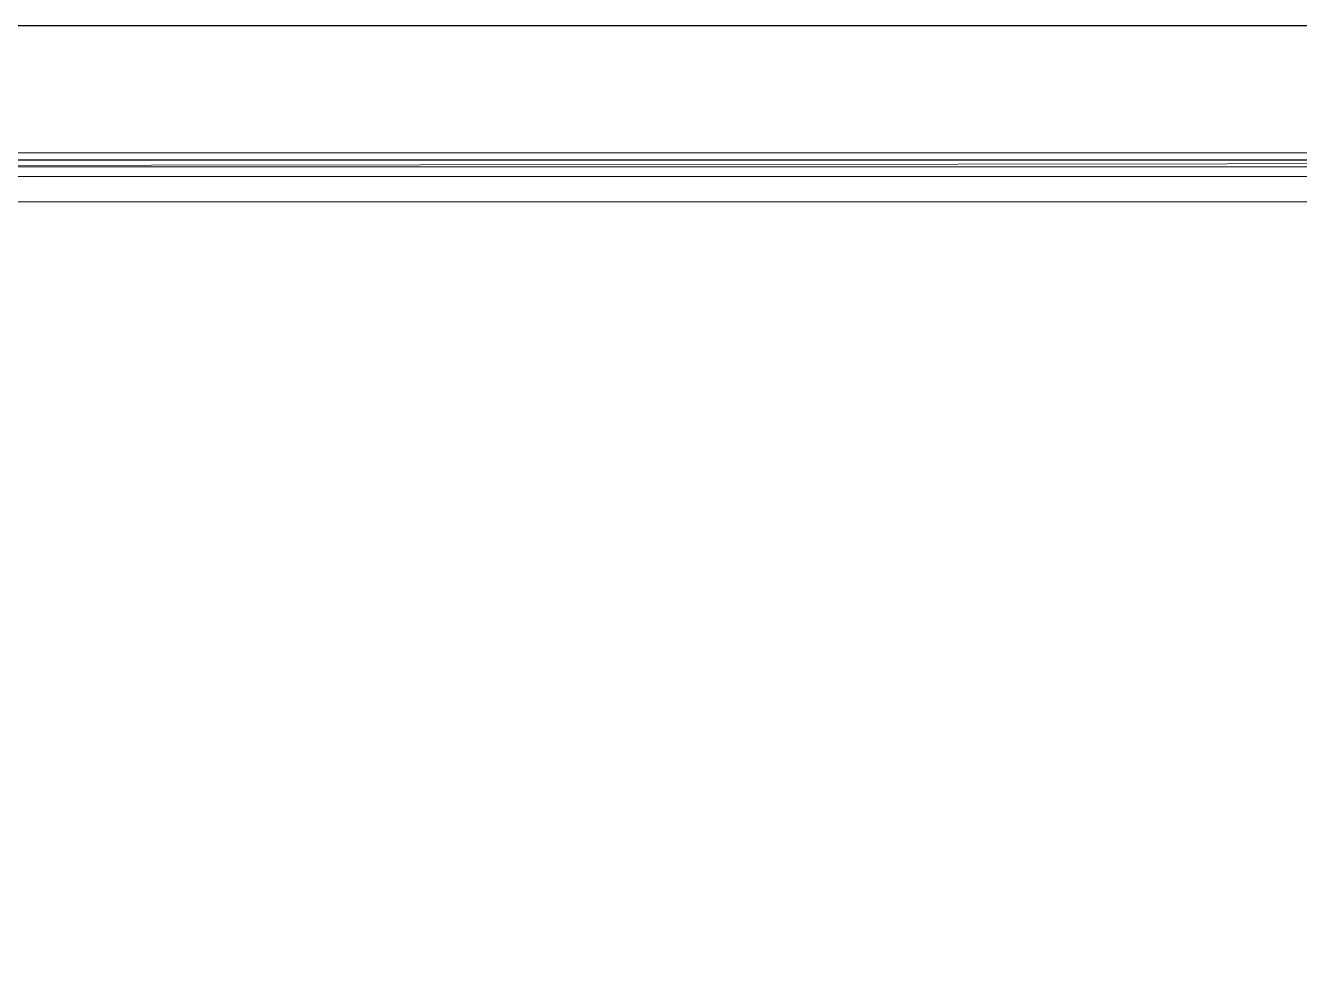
# Model space of a CAD drawing. Header units: inches. Extents: x 2 to 859, y 1 to 607.
# Drawn here: x 102.7 to 197.2, y 538.1 to 607.4 of the extents above; entities that cross this region are included whole.
import ezdxf

# ---------------------------------------------------------------- set-up
doc = ezdxf.new("R2010")
doc.units = ezdxf.units.IN
doc.header["$MEASUREMENT"] = 0
doc.layers.add('PDF_Geometry', color=7, linetype='Continuous', true_color=0x00b8b8)

msp = doc.modelspace()

# ---------------------------------------------------------------- linework, layer by layer
at = {"layer": 'PDF_Geometry', "color": 7, "lineweight": 25}
for points in [[(1.893, 607.378), (859.197, 607.378), (859.197, 210.073)], [(11.844, 597.427), (849.246, 597.427), (849.246, 210.073)]]:
    msp.add_lwpolyline(points, dxfattribs=at)
at = {"layer": 'PDF_Geometry', "color": 7, "lineweight": 0}
for points in [[(849.766, 597.947), (12.364, 596.907), (11.323, 597.947), (849.766, 597.947)], [(848.726, 596.907), (849.766, 597.947), (12.364, 596.907), (848.726, 596.907)], [(703.346, 12.884), (13.86, 12.884), (13.86, 596.191), (743.173, 596.191), (743.173, 210.072)], [(15.681, 304.635), (741.675, 304.635), (741.675, 594.304), (15.681, 594.304), (15.681, 304.635)]]:
    msp.add_lwpolyline(points, dxfattribs=at)

doc.saveas('drawing.dxf')
